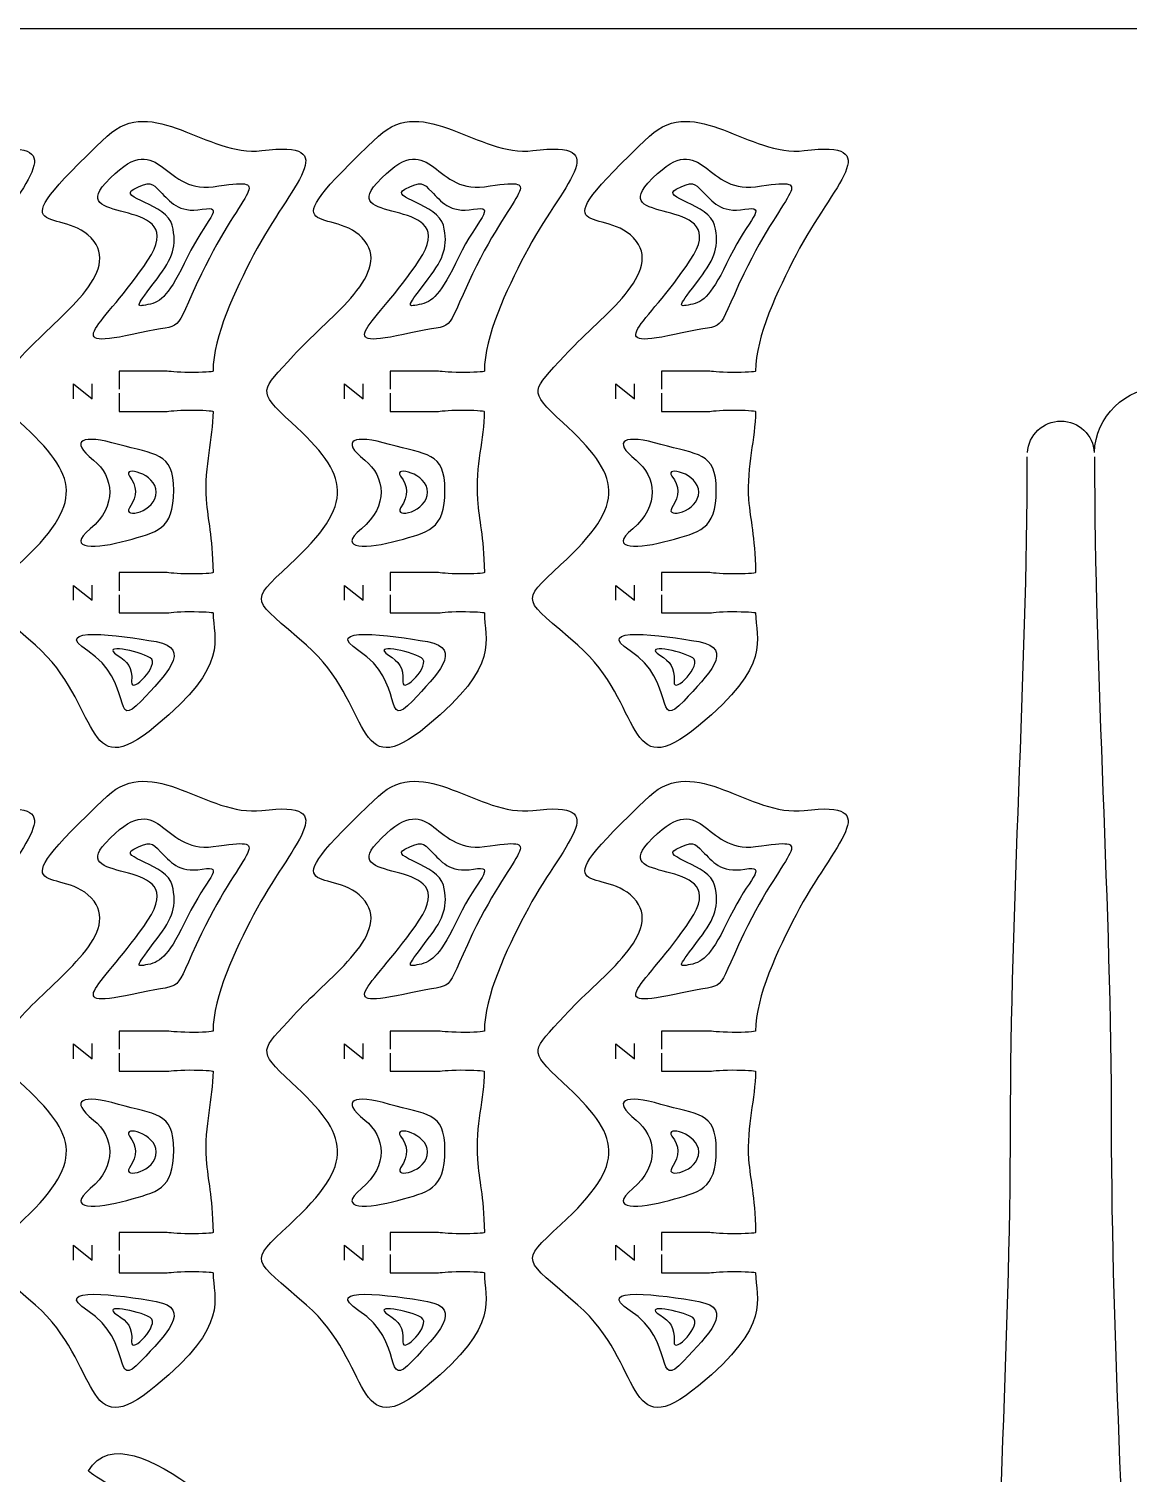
# Model space of a CAD drawing. Extents: x 0 to 300, y 0 to 300.
# Drawn here: x 69.5 to 151.4, y 192.6 to 300.1 of the extents above; entities that cross this region are included whole.
import ezdxf

# ---------------------------------------------------------------- set-up
doc = ezdxf.new("R2010")
doc.units = 0
doc.header["$MEASUREMENT"] = 0
doc.layers.add('DEFAULT', color=7, linetype='CONTINUOUS')

msp = doc.modelspace()

# ---------------------------------------------------------------- linework, layer by layer
at = {"layer": 'DEFAULT', "color": 1}
msp.add_lwpolyline([(294.85, 300.1), (5.15, 300.1)], dxfattribs=at)
at = {"layer": 'DEFAULT', "color": 250}
for points in [[(72.85, 272.56), (72.85, 273.67), (74.24, 272.56), (74.24, 273.68)], [(93.03, 272.56), (93.03, 273.67), (94.43, 272.56), (94.43, 273.68)], [(113.22, 272.56), (113.22, 273.67), (114.61, 272.56), (114.61, 273.68)], [(72.85, 257.56), (72.85, 258.67), (74.24, 257.56), (74.24, 258.68)], [(93.04, 257.56), (93.04, 258.67), (94.43, 257.56), (94.43, 258.68)], [(113.22, 257.56), (113.22, 258.67), (114.61, 257.56), (114.61, 258.68)], [(72.85, 223.43), (72.85, 224.54), (74.24, 223.43), (74.24, 224.55)], [(93.03, 223.43), (93.03, 224.54), (94.43, 223.43), (94.43, 224.55)], [(113.22, 223.43), (113.22, 224.54), (114.61, 223.43), (114.61, 224.55)], [(72.85, 208.44), (72.85, 209.54), (74.24, 208.44), (74.24, 209.55)], [(93.04, 208.44), (93.04, 209.54), (94.43, 208.44), (94.43, 209.55)], [(113.22, 208.44), (113.22, 209.54), (114.61, 208.44), (114.61, 209.55)]]:
    msp.add_lwpolyline(points, dxfattribs=at)
at = {"layer": 'DEFAULT', "color": 1}
for points, knots in [([(56.06, 257.97), (56.06, 257.52), (56.06, 257.07), (56.06, 256.62), (56.06, 256.62), (58.69, 256.62), (59.56, 256.62), (59.74, 256.62), (60.35, 256.72), (61.31, 256.72), (62.28, 256.72), (63.06, 256.67), (63.06, 256.62), (63.06, 254.62), (64.38, 252.79), (58.81, 248.2), (53.25, 243.61), (54.81, 249.86), (49.84, 254.22), (45.79, 257.77), (45.42, 257.28), (48.56, 260.19), (53.58, 264.86), (53.04, 266.8), (48.72, 270.79), (46.04, 273.26), (46.47, 273.12), (48.85, 275.78), (51.21, 278.41), (56.12, 281.73), (54.2, 284.28), (52, 287.2), (46.28, 283.75), (55.18, 292.11), (58.57, 295.29), (62.62, 290.54), (66.68, 291.04), (72.89, 291.8), (68.86, 288.61), (66.08, 283.28), (64.71, 280.65), (63.06, 277.2), (63.06, 274.62), (63.05, 274.56), (62.27, 274.51), (61.31, 274.52), (60.35, 274.52), (59.74, 274.62), (59.56, 274.62), (58.69, 274.62), (56.06, 274.62), (56.06, 274.62), (56.06, 274.17), (56.06, 273.72), (56.06, 273.27)], [0, 0, 0, 0, 3.83, 3.83, 3.83, 4.83, 4.83, 4.83, 5.83, 5.83, 5.83, 6.83, 6.83, 6.83, 7.83, 7.83, 7.83, 8.83, 8.83, 8.83, 9.83, 9.83, 9.83, 10.83, 10.83, 10.83, 11.83, 11.83, 11.83, 12.83, 12.83, 12.83, 13.83, 13.83, 13.83, 14.83, 14.83, 14.83, 15.83, 15.83, 15.83, 16.83, 16.83, 16.83, 17.83, 17.83, 17.83, 18.83, 18.83, 18.83, 19.83, 19.83, 19.83, 23.66, 23.66, 23.66, 23.66]), ([(76.25, 257.97), (76.25, 257.52), (76.25, 257.07), (76.25, 256.62), (76.25, 256.62), (78.87, 256.62), (79.75, 256.62), (79.92, 256.62), (80.53, 256.72), (81.5, 256.72), (82.47, 256.72), (83.25, 256.67), (83.25, 256.62), (83.25, 254.62), (84.57, 252.79), (79, 248.2), (73.44, 243.61), (74.99, 249.86), (70.03, 254.22), (65.98, 257.77), (65.61, 257.28), (68.74, 260.19), (73.77, 264.86), (73.23, 266.8), (68.9, 270.79), (66.22, 273.26), (66.66, 273.12), (69.04, 275.78), (71.4, 278.41), (76.3, 281.73), (74.39, 284.28), (72.19, 287.2), (66.47, 283.75), (75.37, 292.11), (78.76, 295.29), (82.81, 290.54), (86.87, 291.04), (93.08, 291.8), (89.05, 288.61), (86.27, 283.28), (84.9, 280.65), (83.25, 277.2), (83.25, 274.62), (83.24, 274.56), (82.46, 274.51), (81.5, 274.52), (80.53, 274.52), (79.92, 274.62), (79.75, 274.62), (78.88, 274.62), (76.25, 274.62), (76.25, 274.62), (76.25, 274.17), (76.25, 273.72), (76.25, 273.27)], [0, 0, 0, 0, 3.83, 3.83, 3.83, 4.83, 4.83, 4.83, 5.83, 5.83, 5.83, 6.83, 6.83, 6.83, 7.83, 7.83, 7.83, 8.83, 8.83, 8.83, 9.83, 9.83, 9.83, 10.83, 10.83, 10.83, 11.83, 11.83, 11.83, 12.83, 12.83, 12.83, 13.83, 13.83, 13.83, 14.83, 14.83, 14.83, 15.83, 15.83, 15.83, 16.83, 16.83, 16.83, 17.83, 17.83, 17.83, 18.83, 18.83, 18.83, 19.83, 19.83, 19.83, 23.66, 23.66, 23.66, 23.66]), ([(96.44, 257.97), (96.44, 257.52), (96.44, 257.07), (96.44, 256.62), (96.44, 256.62), (99.06, 256.62), (99.94, 256.62), (100.11, 256.62), (100.72, 256.72), (101.69, 256.72), (102.66, 256.72), (103.43, 256.67), (103.44, 256.62), (103.43, 254.62), (104.76, 252.79), (99.19, 248.2), (93.62, 243.61), (95.18, 249.86), (90.21, 254.22), (86.16, 257.77), (85.8, 257.28), (88.93, 260.19), (93.96, 264.86), (93.42, 266.8), (89.09, 270.79), (86.41, 273.26), (86.85, 273.12), (89.23, 275.78), (91.59, 278.41), (96.49, 281.73), (94.57, 284.28), (92.38, 287.2), (86.66, 283.75), (95.56, 292.11), (98.95, 295.29), (102.99, 290.54), (107.05, 291.04), (113.27, 291.8), (109.23, 288.61), (106.45, 283.28), (105.09, 280.65), (103.44, 277.2), (103.44, 274.62), (103.42, 274.56), (102.65, 274.51), (101.69, 274.52), (100.72, 274.52), (100.11, 274.62), (99.94, 274.62), (99.06, 274.62), (96.44, 274.62), (96.44, 274.62), (96.44, 274.17), (96.44, 273.72), (96.44, 273.27)], [0, 0, 0, 0, 3.83, 3.83, 3.83, 4.83, 4.83, 4.83, 5.83, 5.83, 5.83, 6.83, 6.83, 6.83, 7.83, 7.83, 7.83, 8.83, 8.83, 8.83, 9.83, 9.83, 9.83, 10.83, 10.83, 10.83, 11.83, 11.83, 11.83, 12.83, 12.83, 12.83, 13.83, 13.83, 13.83, 14.83, 14.83, 14.83, 15.83, 15.83, 15.83, 16.83, 16.83, 16.83, 17.83, 17.83, 17.83, 18.83, 18.83, 18.83, 19.83, 19.83, 19.83, 23.66, 23.66, 23.66, 23.66]), ([(116.63, 257.97), (116.63, 257.52), (116.63, 257.07), (116.63, 256.62), (116.63, 256.62), (119.25, 256.62), (120.12, 256.62), (120.3, 256.62), (120.91, 256.72), (121.87, 256.72), (122.84, 256.72), (123.62, 256.67), (123.63, 256.62), (123.62, 254.62), (124.95, 252.79), (119.37, 248.2), (113.81, 243.61), (115.37, 249.86), (110.4, 254.22), (106.35, 257.77), (105.98, 257.28), (109.12, 260.19), (114.15, 264.86), (113.6, 266.8), (109.28, 270.79), (106.6, 273.26), (107.03, 273.12), (109.42, 275.78), (111.78, 278.41), (116.68, 281.73), (114.76, 284.28), (112.56, 287.2), (106.84, 283.75), (115.74, 292.11), (119.13, 295.29), (123.18, 290.54), (127.24, 291.04), (133.45, 291.8), (129.42, 288.61), (126.64, 283.28), (125.28, 280.65), (123.63, 277.2), (123.63, 274.62), (123.61, 274.56), (122.84, 274.51), (121.88, 274.52), (120.91, 274.52), (120.3, 274.62), (120.13, 274.62), (119.25, 274.62), (116.63, 274.62), (116.63, 274.62), (116.63, 274.17), (116.63, 273.72), (116.63, 273.27)], [0, 0, 0, 0, 3.83, 3.83, 3.83, 4.83, 4.83, 4.83, 5.83, 5.83, 5.83, 6.83, 6.83, 6.83, 7.83, 7.83, 7.83, 8.83, 8.83, 8.83, 9.83, 9.83, 9.83, 10.83, 10.83, 10.83, 11.83, 11.83, 11.83, 12.83, 12.83, 12.83, 13.83, 13.83, 13.83, 14.83, 14.83, 14.83, 15.83, 15.83, 15.83, 16.83, 16.83, 16.83, 17.83, 17.83, 17.83, 18.83, 18.83, 18.83, 19.83, 19.83, 19.83, 23.66, 23.66, 23.66, 23.66]), ([(148.85, 268.55), (148.93, 271.25), (151.14, 273.4), (153.85, 273.4), (156.56, 273.4), (158.77, 271.25), (158.85, 268.55)], [0, 0, 0, 0, 1, 1, 1, 2, 2, 2, 2]), ([(76.25, 272.97), (76.25, 272.52), (76.25, 272.07), (76.25, 271.62), (76.25, 271.62), (78.87, 271.62), (79.75, 271.62), (79.92, 271.62), (80.53, 271.72), (81.5, 271.72), (82.46, 271.72), (83.25, 271.67), (83.25, 271.62), (83.24, 269.56), (82.57, 267.63), (82.74, 265.07), (82.85, 263.4), (83.19, 262.5), (83.25, 259.62), (83.24, 259.56), (82.46, 259.52), (81.5, 259.52), (80.53, 259.52), (79.93, 259.62), (79.76, 259.62), (78.88, 259.62), (76.25, 259.62), (76.25, 259.62), (76.25, 259.17), (76.25, 258.72), (76.25, 258.27)], [0, 0, 0, 0, 3.82, 3.82, 3.82, 4.82, 4.82, 4.82, 5.82, 5.82, 5.82, 6.82, 6.82, 6.82, 7.82, 7.82, 7.82, 8.82, 8.82, 8.82, 9.82, 9.82, 9.82, 10.82, 10.82, 10.82, 11.82, 11.82, 11.82, 15.64, 15.64, 15.64, 15.64]), ([(96.44, 272.97), (96.44, 272.52), (96.44, 272.07), (96.44, 271.62), (96.44, 271.62), (99.06, 271.62), (99.94, 271.62), (100.11, 271.62), (100.72, 271.72), (101.69, 271.72), (102.65, 271.72), (103.43, 271.67), (103.43, 271.62), (103.43, 269.56), (102.75, 267.63), (102.93, 265.07), (103.04, 263.4), (103.38, 262.5), (103.44, 259.62), (103.43, 259.56), (102.65, 259.52), (101.69, 259.52), (100.72, 259.52), (100.12, 259.62), (99.94, 259.62), (99.07, 259.62), (96.44, 259.62), (96.44, 259.62), (96.44, 259.17), (96.44, 258.72), (96.44, 258.27)], [0, 0, 0, 0, 3.82, 3.82, 3.82, 4.82, 4.82, 4.82, 5.82, 5.82, 5.82, 6.82, 6.82, 6.82, 7.82, 7.82, 7.82, 8.82, 8.82, 8.82, 9.82, 9.82, 9.82, 10.82, 10.82, 10.82, 11.82, 11.82, 11.82, 15.64, 15.64, 15.64, 15.64]), ([(116.62, 272.97), (116.62, 272.52), (116.62, 272.07), (116.62, 271.62), (116.62, 271.62), (119.25, 271.62), (120.13, 271.62), (120.3, 271.62), (120.91, 271.72), (121.88, 271.72), (122.84, 271.72), (123.62, 271.67), (123.62, 271.62), (123.62, 269.56), (122.94, 267.63), (123.11, 265.07), (123.23, 263.4), (123.57, 262.5), (123.63, 259.62), (123.62, 259.56), (122.84, 259.52), (121.88, 259.52), (120.91, 259.52), (120.3, 259.62), (120.13, 259.62), (119.25, 259.62), (116.63, 259.62), (116.63, 259.62), (116.63, 259.17), (116.63, 258.72), (116.63, 258.27)], [0, 0, 0, 0, 3.82, 3.82, 3.82, 4.82, 4.82, 4.82, 5.82, 5.82, 5.82, 6.82, 6.82, 6.82, 7.82, 7.82, 7.82, 8.82, 8.82, 8.82, 9.82, 9.82, 9.82, 10.82, 10.82, 10.82, 11.82, 11.82, 11.82, 15.64, 15.64, 15.64, 15.64]), ([(143.86, 268.55), (143.94, 269.86), (145.02, 270.9), (146.35, 270.9), (147.68, 270.9), (148.76, 269.86), (148.84, 268.55)], [0, 0, 0, 0, 1, 1, 1, 2, 2, 2, 2]), ([(141.35, 168.55), (141.36, 185.17), (142.6, 201.78), (142.6, 218.4), (142.6, 235.02), (143.84, 251.64), (143.85, 268.25)], [0, 0, 0, 0, 1, 1, 1, 2, 2, 2, 2]), ([(148.85, 268.25), (148.86, 251.64), (150.1, 235.02), (150.1, 218.4), (150.1, 201.78), (151.34, 185.17), (151.35, 168.55)], [0, 0, 0, 0, 1, 1, 1, 2, 2, 2, 2]), ([(56.06, 208.85), (56.06, 208.4), (56.06, 207.95), (56.06, 207.49), (56.06, 207.49), (58.69, 207.49), (59.56, 207.49), (59.74, 207.49), (60.35, 207.59), (61.31, 207.59), (62.28, 207.59), (63.06, 207.54), (63.06, 207.49), (63.06, 205.49), (64.38, 203.66), (58.81, 199.07), (53.25, 194.48), (54.81, 200.73), (49.84, 205.09), (45.79, 208.65), (45.42, 208.15), (48.56, 211.07), (53.58, 215.73), (53.04, 217.67), (48.72, 221.66), (46.04, 224.14), (46.47, 223.99), (48.85, 226.65), (51.21, 229.29), (56.12, 232.6), (54.2, 235.15), (52, 238.07), (46.28, 234.62), (55.18, 242.98), (58.57, 246.17), (62.62, 241.41), (66.68, 241.91), (72.89, 242.67), (68.86, 239.48), (66.08, 234.15), (64.71, 231.53), (63.06, 228.07), (63.06, 225.49), (63.05, 225.43), (62.27, 225.38), (61.31, 225.39), (60.35, 225.39), (59.74, 225.49), (59.56, 225.49), (58.69, 225.49), (56.06, 225.49), (56.06, 225.49), (56.06, 225.04), (56.06, 224.59), (56.06, 224.14)], [0, 0, 0, 0, 3.83, 3.83, 3.83, 4.83, 4.83, 4.83, 5.83, 5.83, 5.83, 6.83, 6.83, 6.83, 7.83, 7.83, 7.83, 8.83, 8.83, 8.83, 9.83, 9.83, 9.83, 10.83, 10.83, 10.83, 11.83, 11.83, 11.83, 12.83, 12.83, 12.83, 13.83, 13.83, 13.83, 14.83, 14.83, 14.83, 15.83, 15.83, 15.83, 16.83, 16.83, 16.83, 17.83, 17.83, 17.83, 18.83, 18.83, 18.83, 19.83, 19.83, 19.83, 23.66, 23.66, 23.66, 23.66]), ([(76.25, 208.85), (76.25, 208.4), (76.25, 207.95), (76.25, 207.49), (76.25, 207.49), (78.87, 207.49), (79.75, 207.49), (79.92, 207.49), (80.53, 207.59), (81.5, 207.59), (82.47, 207.59), (83.25, 207.54), (83.25, 207.49), (83.25, 205.49), (84.57, 203.66), (79, 199.07), (73.44, 194.48), (74.99, 200.73), (70.03, 205.09), (65.98, 208.65), (65.61, 208.15), (68.74, 211.07), (73.77, 215.73), (73.23, 217.67), (68.9, 221.66), (66.22, 224.14), (66.66, 223.99), (69.04, 226.65), (71.4, 229.29), (76.3, 232.6), (74.39, 235.15), (72.19, 238.07), (66.47, 234.62), (75.37, 242.98), (78.76, 246.17), (82.81, 241.41), (86.87, 241.91), (93.08, 242.67), (89.05, 239.48), (86.27, 234.15), (84.9, 231.53), (83.25, 228.07), (83.25, 225.49), (83.24, 225.43), (82.46, 225.38), (81.5, 225.39), (80.53, 225.39), (79.92, 225.49), (79.75, 225.49), (78.88, 225.49), (76.25, 225.49), (76.25, 225.49), (76.25, 225.04), (76.25, 224.59), (76.25, 224.14)], [0, 0, 0, 0, 3.83, 3.83, 3.83, 4.83, 4.83, 4.83, 5.83, 5.83, 5.83, 6.83, 6.83, 6.83, 7.83, 7.83, 7.83, 8.83, 8.83, 8.83, 9.83, 9.83, 9.83, 10.83, 10.83, 10.83, 11.83, 11.83, 11.83, 12.83, 12.83, 12.83, 13.83, 13.83, 13.83, 14.83, 14.83, 14.83, 15.83, 15.83, 15.83, 16.83, 16.83, 16.83, 17.83, 17.83, 17.83, 18.83, 18.83, 18.83, 19.83, 19.83, 19.83, 23.66, 23.66, 23.66, 23.66]), ([(96.44, 208.85), (96.44, 208.4), (96.44, 207.95), (96.44, 207.49), (96.44, 207.49), (99.06, 207.49), (99.94, 207.49), (100.11, 207.49), (100.72, 207.59), (101.69, 207.59), (102.66, 207.59), (103.43, 207.54), (103.44, 207.49), (103.43, 205.49), (104.76, 203.66), (99.19, 199.07), (93.62, 194.48), (95.18, 200.73), (90.21, 205.09), (86.16, 208.65), (85.8, 208.15), (88.93, 211.07), (93.96, 215.73), (93.42, 217.67), (89.09, 221.66), (86.41, 224.14), (86.85, 223.99), (89.23, 226.65), (91.59, 229.29), (96.49, 232.6), (94.57, 235.15), (92.38, 238.07), (86.66, 234.62), (95.56, 242.98), (98.95, 246.17), (102.99, 241.41), (107.05, 241.91), (113.27, 242.67), (109.23, 239.48), (106.45, 234.15), (105.09, 231.53), (103.44, 228.07), (103.44, 225.49), (103.42, 225.43), (102.65, 225.38), (101.69, 225.39), (100.72, 225.39), (100.11, 225.49), (99.94, 225.49), (99.06, 225.49), (96.44, 225.49), (96.44, 225.49), (96.44, 225.04), (96.44, 224.59), (96.44, 224.14)], [0, 0, 0, 0, 3.83, 3.83, 3.83, 4.83, 4.83, 4.83, 5.83, 5.83, 5.83, 6.83, 6.83, 6.83, 7.83, 7.83, 7.83, 8.83, 8.83, 8.83, 9.83, 9.83, 9.83, 10.83, 10.83, 10.83, 11.83, 11.83, 11.83, 12.83, 12.83, 12.83, 13.83, 13.83, 13.83, 14.83, 14.83, 14.83, 15.83, 15.83, 15.83, 16.83, 16.83, 16.83, 17.83, 17.83, 17.83, 18.83, 18.83, 18.83, 19.83, 19.83, 19.83, 23.66, 23.66, 23.66, 23.66]), ([(116.63, 208.85), (116.63, 208.4), (116.63, 207.95), (116.63, 207.49), (116.63, 207.49), (119.25, 207.49), (120.12, 207.49), (120.3, 207.49), (120.91, 207.59), (121.87, 207.59), (122.84, 207.59), (123.62, 207.54), (123.63, 207.49), (123.62, 205.49), (124.95, 203.66), (119.37, 199.07), (113.81, 194.48), (115.37, 200.73), (110.4, 205.09), (106.35, 208.65), (105.98, 208.15), (109.12, 211.07), (114.15, 215.73), (113.6, 217.67), (109.28, 221.66), (106.6, 224.14), (107.03, 223.99), (109.42, 226.65), (111.78, 229.29), (116.68, 232.6), (114.76, 235.15), (112.56, 238.07), (106.84, 234.62), (115.74, 242.98), (119.13, 246.17), (123.18, 241.41), (127.24, 241.91), (133.45, 242.67), (129.42, 239.48), (126.64, 234.15), (125.28, 231.53), (123.63, 228.07), (123.63, 225.49), (123.61, 225.43), (122.84, 225.38), (121.88, 225.39), (120.91, 225.39), (120.3, 225.49), (120.13, 225.49), (119.25, 225.49), (116.63, 225.49), (116.63, 225.49), (116.63, 225.04), (116.63, 224.59), (116.63, 224.14)], [0, 0, 0, 0, 3.83, 3.83, 3.83, 4.83, 4.83, 4.83, 5.83, 5.83, 5.83, 6.83, 6.83, 6.83, 7.83, 7.83, 7.83, 8.83, 8.83, 8.83, 9.83, 9.83, 9.83, 10.83, 10.83, 10.83, 11.83, 11.83, 11.83, 12.83, 12.83, 12.83, 13.83, 13.83, 13.83, 14.83, 14.83, 14.83, 15.83, 15.83, 15.83, 16.83, 16.83, 16.83, 17.83, 17.83, 17.83, 18.83, 18.83, 18.83, 19.83, 19.83, 19.83, 23.66, 23.66, 23.66, 23.66]), ([(76.25, 223.84), (76.25, 223.39), (76.25, 222.94), (76.25, 222.5), (76.25, 222.5), (78.87, 222.49), (79.75, 222.49), (79.92, 222.49), (80.53, 222.59), (81.5, 222.59), (82.46, 222.59), (83.25, 222.54), (83.25, 222.49), (83.24, 220.43), (82.57, 218.5), (82.74, 215.94), (82.85, 214.27), (83.19, 213.37), (83.25, 210.49), (83.24, 210.43), (82.46, 210.39), (81.5, 210.39), (80.53, 210.39), (79.93, 210.49), (79.76, 210.49), (78.88, 210.49), (76.25, 210.49), (76.25, 210.49), (76.25, 210.04), (76.25, 209.6), (76.25, 209.15)], [0, 0, 0, 0, 3.82, 3.82, 3.82, 4.82, 4.82, 4.82, 5.82, 5.82, 5.82, 6.82, 6.82, 6.82, 7.82, 7.82, 7.82, 8.82, 8.82, 8.82, 9.82, 9.82, 9.82, 10.82, 10.82, 10.82, 11.82, 11.82, 11.82, 15.64, 15.64, 15.64, 15.64]), ([(96.44, 223.84), (96.44, 223.39), (96.44, 222.94), (96.44, 222.5), (96.44, 222.5), (99.06, 222.49), (99.94, 222.49), (100.11, 222.49), (100.72, 222.59), (101.69, 222.59), (102.65, 222.59), (103.43, 222.54), (103.43, 222.49), (103.43, 220.43), (102.75, 218.5), (102.93, 215.94), (103.04, 214.27), (103.38, 213.37), (103.44, 210.49), (103.43, 210.43), (102.65, 210.39), (101.69, 210.39), (100.72, 210.39), (100.12, 210.49), (99.94, 210.49), (99.07, 210.49), (96.44, 210.49), (96.44, 210.49), (96.44, 210.04), (96.44, 209.6), (96.44, 209.15)], [0, 0, 0, 0, 3.82, 3.82, 3.82, 4.82, 4.82, 4.82, 5.82, 5.82, 5.82, 6.82, 6.82, 6.82, 7.82, 7.82, 7.82, 8.82, 8.82, 8.82, 9.82, 9.82, 9.82, 10.82, 10.82, 10.82, 11.82, 11.82, 11.82, 15.64, 15.64, 15.64, 15.64]), ([(116.62, 223.84), (116.62, 223.39), (116.62, 222.94), (116.62, 222.5), (116.62, 222.5), (119.25, 222.49), (120.13, 222.49), (120.3, 222.49), (120.91, 222.59), (121.88, 222.59), (122.84, 222.59), (123.62, 222.54), (123.62, 222.49), (123.62, 220.43), (122.94, 218.5), (123.11, 215.94), (123.23, 214.27), (123.57, 213.37), (123.63, 210.49), (123.62, 210.43), (122.84, 210.39), (121.88, 210.39), (120.91, 210.39), (120.3, 210.49), (120.13, 210.49), (119.25, 210.49), (116.63, 210.49), (116.63, 210.49), (116.63, 210.04), (116.63, 209.6), (116.63, 209.15)], [0, 0, 0, 0, 3.82, 3.82, 3.82, 4.82, 4.82, 4.82, 5.82, 5.82, 5.82, 6.82, 6.82, 6.82, 7.82, 7.82, 7.82, 8.82, 8.82, 8.82, 9.82, 9.82, 9.82, 10.82, 10.82, 10.82, 11.82, 11.82, 11.82, 15.64, 15.64, 15.64, 15.64]), ([(49.45, 131.38), (47.79, 130.41), (48.44, 130.79), (46.98, 129.95), (45.7, 129.2), (48.25, 126.7), (44.83, 124.64), (41.41, 122.59), (35.34, 122.9), (33.91, 125.36), (33.89, 125.41), (34.54, 125.84), (35.38, 126.32), (36.21, 126.81), (36.79, 127.02), (36.94, 127.11), (37.7, 127.55), (39.97, 128.86), (39.97, 128.86), (39.47, 129.73), (38.97, 130.6), (38.47, 131.46), (38.47, 131.46), (36.2, 130.15), (35.44, 129.71), (35.29, 129.62), (34.81, 129.23), (33.98, 128.75), (33.14, 128.26), (32.44, 127.91), (32.41, 127.96), (31.6, 129.4), (25.56, 128.44), (24.06, 131.04), (24.03, 131.09), (24.69, 131.52), (25.53, 132), (26.36, 132.48), (26.94, 132.7), (27.09, 132.79), (27.85, 133.23), (30.12, 134.54), (30.12, 134.54), (29.62, 135.41), (29.12, 136.27), (28.62, 137.14), (28.62, 137.14), (26.35, 135.83), (25.59, 135.39), (25.44, 135.3), (24.96, 134.91), (24.12, 134.42), (23.29, 133.94), (22.59, 133.59), (22.56, 133.64), (21.74, 135.08), (15.72, 134.13), (14.22, 136.72), (14.19, 136.77), (14.85, 137.2), (15.68, 137.69), (16.52, 138.17), (17.1, 138.39), (17.25, 138.47), (18, 138.92), (20.28, 140.23), (20.28, 140.23), (19.78, 141.09), (19.28, 141.96), (18.78, 142.82), (18.78, 142.82), (16.5, 141.51), (15.75, 141.07), (15.59, 140.99), (15.12, 140.59), (14.28, 140.11), (13.44, 139.63), (12.74, 139.28), (12.72, 139.32), (11.9, 140.77), (10.89, 143.6), (9.42, 146.21), (9.39, 146.26), (10.05, 146.68), (10.9, 147.16), (11.74, 147.63), (12.32, 147.84), (12.47, 147.93), (13.23, 148.36), (15.52, 149.65), (15.52, 149.65), (15.03, 150.52), (14.54, 151.39), (14.05, 152.26), (14.05, 152.26), (11.76, 150.97), (11, 150.55), (10.85, 150.46), (10.37, 150.07), (9.52, 149.6), (8.68, 149.13), (7.98, 148.78), (7.95, 148.83), (6.48, 151.44), (11.12, 155.61), (10.13, 158.45), (10.11, 158.5), (10.84, 158.8), (11.75, 159.12), (12.66, 159.44), (13.27, 159.55), (13.43, 159.61), (14.26, 159.9), (16.74, 160.76), (16.74, 160.76), (16.41, 161.71), (16.07, 162.65), (15.74, 163.6), (15.74, 163.6), (13.27, 162.72), (12.44, 162.44), (12.27, 162.38), (11.74, 162.08), (10.82, 161.76), (9.91, 161.44), (9.16, 161.22), (9.14, 161.27), (7.15, 166.94), (17.21, 167.49), (16.73, 170.45), (16.73, 170.51), (17.49, 170.68), (18.44, 170.83), (19.39, 170.99), (20.01, 170.99), (20.18, 171.02), (21.04, 171.16), (23.63, 171.59), (23.63, 171.59), (23.47, 172.58), (23.31, 173.56), (23.14, 174.55), (23.14, 174.55), (20.55, 174.12), (19.69, 173.98), (19.52, 173.95), (18.94, 173.76), (17.98, 173.6), (17.03, 173.44), (16.25, 173.36), (16.24, 173.41), (15.26, 179.33), (26.65, 176.91), (26.68, 179.92), (26.68, 179.97), (27.47, 180.01), (28.43, 179.99), (29.4, 179.98), (30.01, 179.88), (30.18, 179.88), (31.06, 179.87), (33.68, 179.83), (33.68, 179.83), (33.69, 180.84), (33.7, 181.84), (33.72, 182.84), (33.72, 182.84), (31.09, 182.86), (30.22, 182.88), (30.04, 182.88), (29.43, 182.78), (28.46, 182.79), (27.5, 182.8), (26.72, 182.86), (26.72, 182.91), (26.78, 188.72), (40.57, 184.24), (41.09, 186.99), (41.1, 187.04), (41.87, 186.94), (42.82, 186.76), (43.77, 186.58), (44.35, 186.37), (44.53, 186.34), (45.38, 186.18), (47.97, 185.69), (47.97, 185.69), (48.15, 186.67), (48.33, 187.66), (48.52, 188.64), (48.52, 188.64), (45.94, 189.12), (45.08, 189.29), (44.91, 189.32), (44.29, 189.33), (43.34, 189.51), (42.4, 189.69), (41.64, 189.87), (41.64, 189.93), (42.75, 195.83), (55.47, 188.87), (55.99, 190.45), (56.02, 190.5), (56.76, 190.26), (57.67, 189.92), (58.57, 189.58), (59.11, 189.27), (59.27, 189.21), (60.09, 188.9), (62.55, 187.98), (62.55, 187.98), (62.9, 188.91), (63.25, 189.85), (63.6, 190.78), (63.6, 190.78), (61.15, 191.71), (60.33, 192.02), (60.16, 192.08), (59.56, 192.2), (58.65, 192.54), (57.75, 192.88), (57.04, 193.2), (57.05, 193.25), (59.17, 198.87), (71.41, 188.41), (72.45, 190.16), (72.48, 190.21), (73.17, 189.85), (74, 189.36), (74.84, 188.87), (75.31, 188.47), (75.46, 188.38), (76.21, 187.93), (78.47, 186.59), (78.47, 186.59), (78.98, 187.45), (79.49, 188.32), (80, 189.18), (80, 189.18), (77.74, 190.51), (76.99, 190.96), (76.84, 191.05), (76.27, 191.27), (75.43, 191.77), (74.6, 192.26), (73.95, 192.7), (73.98, 192.74), (77.03, 197.91), (87.36, 185.8), (88.46, 187.08), (88.49, 187.13), (89.11, 186.65), (89.85, 186.02), (90.58, 185.39), (90.98, 184.92), (91.11, 184.8), (91.78, 184.23), (93.77, 182.53), (93.77, 182.53), (94.42, 183.28), (95.07, 184.04), (95.72, 184.8), (95.72, 184.8), (93.73, 186.51), (93.06, 187.08), (92.93, 187.19), (92.4, 187.51), (91.67, 188.15), (90.94, 188.77), (90.37, 189.32), (90.41, 189.36), (94.32, 193.91), (102.45, 181.94), (104.03, 183.24), (104.07, 183.28), (104.61, 182.7), (105.22, 181.95), (105.84, 181.2), (106.14, 180.67), (106.25, 180.54), (106.81, 179.86), (108.47, 177.83), (108.47, 177.83), (109.25, 178.46), (110.02, 179.1), (110.79, 179.73), (110.79, 179.73), (109.13, 181.76), (108.57, 182.44), (108.46, 182.57), (108, 182.98), (107.38, 183.73), (106.77, 184.48), (106.31, 185.11), (106.35, 185.14), (107.64, 186.18), (109.53, 185.97), (110.57, 184.68), (115.01, 179.27), (120.59, 183.91), (126.07, 175.36), (127.89, 172.53), (129.93, 169.81), (126.05, 167.56), (126, 167.54), (125.57, 168.19), (125.09, 169.03), (124.6, 169.87), (124.38, 170.45), (124.3, 170.6), (123.86, 171.35), (122.55, 173.63), (122.55, 173.63), (122.16, 173.4), (121.77, 173.18), (121.38, 172.95)], [0, 0, 0, 0, 1, 1, 1, 2, 2, 2, 3, 3, 3, 4, 4, 4, 5, 5, 5, 6, 6, 6, 14.498947, 14.498947, 14.498947, 15.498947, 15.498947, 15.498947, 16.498947, 16.498947, 16.498947, 17.498947, 17.498947, 17.498947, 18.498947, 18.498947, 18.498947, 19.498947, 19.498947, 19.498947, 20.498947, 20.498947, 20.498947, 21.498947, 21.498947, 21.498947, 30.006555, 30.006555, 30.006555, 31.006555, 31.006555, 31.006555, 32.006555, 32.006555, 32.006555, 33.006555, 33.006555, 33.006555, 34.006555, 34.006555, 34.006555, 35.006555, 35.006555, 35.006555, 36.006555, 36.006555, 36.006555, 37.006555, 37.006555, 37.006555, 45.510507, 45.510507, 45.510507, 46.510507, 46.510507, 46.510507, 47.510507, 47.510507, 47.510507, 48.510507, 48.510507, 48.510507, 49.510507, 49.510507, 49.510507, 50.510507, 50.510507, 50.510507, 51.510507, 51.510507, 51.510507, 52.510507, 52.510507, 52.510507, 61.013272, 61.013272, 61.013272, 62.013272, 62.013272, 62.013272, 63.013272, 63.013272, 63.013272, 64.013272, 64.013272, 64.013272, 65.013272, 65.013272, 65.013272, 66.013272, 66.013272, 66.013272, 67.013272, 67.013272, 67.013272, 68.013272, 68.013272, 68.013272, 76.524047, 76.524047, 76.524047, 77.524047, 77.524047, 77.524047, 78.524047, 78.524047, 78.524047, 79.524047, 79.524047, 79.524047, 80.524047, 80.524047, 80.524047, 81.524047, 81.524047, 81.524047, 82.524047, 82.524047, 82.524047, 83.524047, 83.524047, 83.524047, 92.028411, 92.028411, 92.028411, 93.028411, 93.028411, 93.028411, 94.028411, 94.028411, 94.028411, 95.028411, 95.028411, 95.028411, 96.028411, 96.028411, 96.028411, 97.028411, 97.028411, 97.028411, 98.028411, 98.028411, 98.028411, 99.028411, 99.028411, 99.028411, 107.538998, 107.538998, 107.538998, 108.538998, 108.538998, 108.538998, 109.538998, 109.538998, 109.538998, 110.538998, 110.538998, 110.538998, 111.538998, 111.538998, 111.538998, 112.538998, 112.538998, 112.538998, 113.538998, 113.538998, 113.538998, 114.538998, 114.538998, 114.538998, 123.045143, 123.045143, 123.045143, 124.045143, 124.045143, 124.045143, 125.045143, 125.045143, 125.045143, 126.045143, 126.045143, 126.045143, 127.045143, 127.045143, 127.045143, 128.045143, 128.045143, 128.045143, 129.045143, 129.045143, 129.045143, 130.045143, 130.045143, 130.045143, 138.551705, 138.551705, 138.551705, 139.551705, 139.551705, 139.551705, 140.551705, 140.551705, 140.551705, 141.551705, 141.551705, 141.551705, 142.551705, 142.551705, 142.551705, 143.551705, 143.551705, 143.551705, 144.551705, 144.551705, 144.551705, 145.551705, 145.551705, 145.551705, 154.061582, 154.061582, 154.061582, 155.061582, 155.061582, 155.061582, 156.061582, 156.061582, 156.061582, 157.061582, 157.061582, 157.061582, 158.061582, 158.061582, 158.061582, 159.061582, 159.061582, 159.061582, 160.061582, 160.061582, 160.061582, 161.061582, 161.061582, 161.061582, 169.564176, 169.564176, 169.564176, 170.564176, 170.564176, 170.564176, 171.564176, 171.564176, 171.564176, 172.564176, 172.564176, 172.564176, 173.564176, 173.564176, 173.564176, 174.564176, 174.564176, 174.564176, 175.564176, 175.564176, 175.564176, 176.564176, 176.564176, 176.564176, 185.062234, 185.062234, 185.062234, 186.062234, 186.062234, 186.062234, 187.062234, 187.062234, 187.062234, 188.062234, 188.062234, 188.062234, 189.062234, 189.062234, 189.062234, 190.062234, 190.062234, 190.062234, 191.062234, 191.062234, 191.062234, 192.062234, 192.062234, 192.062234, 193.062234, 193.062234, 193.062234, 194.062234, 194.062234, 194.062234, 197.883778, 197.883778, 197.883778, 197.883778])]:
    msp.add_open_spline(points, degree=3, knots=knots, dxfattribs=at)
at = {"layer": 'DEFAULT', "color": 5}
for points, knots in [([(75.24, 288.61), (72.34, 285.45), (81.64, 287.72), (78.4, 282.87), (75.09, 277.91), (71.51, 276.06), (77.79, 277.47), (81.33, 278.27), (80.08, 277.06), (82.39, 281.87), (85.55, 288.47), (88.05, 289.03), (83.26, 288.35), (79.33, 287.79), (79.33, 293.06), (75.24, 288.61)], [0, 0, 0, 0, 1, 1, 1, 2, 2, 2, 3, 3, 3, 4, 4, 4, 5, 5, 5, 5]), ([(95.43, 288.61), (92.53, 285.45), (101.83, 287.72), (98.59, 282.87), (95.28, 277.91), (91.7, 276.06), (97.97, 277.47), (101.52, 278.27), (100.27, 277.06), (102.57, 281.87), (105.74, 288.47), (108.24, 289.03), (103.44, 288.35), (99.52, 287.79), (99.51, 293.06), (95.43, 288.61)], [0, 0, 0, 0, 1, 1, 1, 2, 2, 2, 3, 3, 3, 4, 4, 4, 5, 5, 5, 5]), ([(115.62, 288.61), (112.72, 285.45), (122.01, 287.72), (118.77, 282.87), (115.46, 277.91), (111.89, 276.06), (118.16, 277.47), (121.71, 278.27), (120.46, 277.06), (122.76, 281.87), (125.92, 288.47), (128.43, 289.03), (123.63, 288.35), (119.71, 287.79), (119.7, 293.06), (115.62, 288.61)], [0, 0, 0, 0, 1, 1, 1, 2, 2, 2, 3, 3, 3, 4, 4, 4, 5, 5, 5, 5]), ([(74.11, 262.88), (76.14, 264.59), (75.87, 266.77), (74.35, 267.99), (72.49, 269.49), (73.51, 269.95), (76.21, 269.16), (78.9, 268.36), (80.32, 268.67), (80.32, 265.75), (80.32, 262.76), (79.04, 262.63), (76.82, 262.01), (74.6, 261.39), (72.18, 261.27), (74.11, 262.88)], [0, 0, 0, 0, 1, 1, 1, 2, 2, 2, 3, 3, 3, 4, 4, 4, 5, 5, 5, 5]), ([(94.29, 262.88), (96.33, 264.59), (96.06, 266.77), (94.54, 267.99), (92.67, 269.49), (93.7, 269.95), (96.39, 269.16), (99.09, 268.36), (100.51, 268.67), (100.51, 265.75), (100.51, 262.76), (99.23, 262.63), (97.01, 262.01), (94.79, 261.39), (92.36, 261.27), (94.29, 262.88)], [0, 0, 0, 0, 1, 1, 1, 2, 2, 2, 3, 3, 3, 4, 4, 4, 5, 5, 5, 5]), ([(114.48, 262.88), (116.51, 264.59), (116.24, 266.77), (114.73, 267.99), (112.86, 269.49), (113.89, 269.95), (116.58, 269.16), (119.27, 268.36), (120.7, 268.67), (120.7, 265.75), (120.7, 262.76), (119.41, 262.63), (117.2, 262.01), (114.98, 261.39), (112.55, 261.27), (114.48, 262.88)], [0, 0, 0, 0, 1, 1, 1, 2, 2, 2, 3, 3, 3, 4, 4, 4, 5, 5, 5, 5]), ([(77.9, 250.06), (79.7, 251.96), (81.76, 253.98), (79.02, 254.48), (76.28, 254.98), (71.06, 255.64), (73.92, 253.79), (77.37, 251.58), (75.69, 247.71), (77.9, 250.06)], [0, 0, 0, 0, 1, 1, 1, 2, 2, 2, 3, 3, 3, 3]), ([(98.09, 250.06), (99.88, 251.96), (101.95, 253.98), (99.21, 254.48), (96.47, 254.98), (91.24, 255.64), (94.11, 253.79), (97.56, 251.58), (95.87, 247.71), (98.09, 250.06)], [0, 0, 0, 0, 1, 1, 1, 2, 2, 2, 3, 3, 3, 3]), ([(118.28, 250.06), (120.07, 251.96), (122.14, 253.98), (119.4, 254.48), (116.66, 254.98), (111.43, 255.64), (114.29, 253.79), (117.74, 251.58), (116.06, 247.71), (118.28, 250.06)], [0, 0, 0, 0, 1, 1, 1, 2, 2, 2, 3, 3, 3, 3]), ([(75.24, 239.48), (72.34, 236.32), (81.64, 238.59), (78.4, 233.74), (75.09, 228.78), (71.51, 226.93), (77.79, 228.34), (81.33, 229.14), (80.08, 227.94), (82.39, 232.74), (85.55, 239.34), (88.05, 239.9), (83.26, 239.22), (79.33, 238.66), (79.33, 243.93), (75.24, 239.48)], [0, 0, 0, 0, 1, 1, 1, 2, 2, 2, 3, 3, 3, 4, 4, 4, 5, 5, 5, 5]), ([(95.43, 239.48), (92.53, 236.32), (101.83, 238.59), (98.59, 233.74), (95.28, 228.78), (91.7, 226.93), (97.97, 228.34), (101.52, 229.14), (100.27, 227.94), (102.57, 232.74), (105.74, 239.34), (108.24, 239.9), (103.44, 239.22), (99.52, 238.66), (99.51, 243.93), (95.43, 239.48)], [0, 0, 0, 0, 1, 1, 1, 2, 2, 2, 3, 3, 3, 4, 4, 4, 5, 5, 5, 5]), ([(115.62, 239.48), (112.72, 236.32), (122.01, 238.59), (118.77, 233.74), (115.46, 228.78), (111.89, 226.93), (118.16, 228.34), (121.71, 229.14), (120.46, 227.94), (122.76, 232.74), (125.92, 239.34), (128.43, 239.9), (123.63, 239.22), (119.71, 238.66), (119.7, 243.93), (115.62, 239.48)], [0, 0, 0, 0, 1, 1, 1, 2, 2, 2, 3, 3, 3, 4, 4, 4, 5, 5, 5, 5]), ([(74.11, 213.76), (76.14, 215.46), (75.87, 217.64), (74.35, 218.86), (72.49, 220.36), (73.51, 220.82), (76.21, 220.03), (78.9, 219.23), (80.32, 219.55), (80.32, 216.62), (80.32, 213.63), (79.04, 213.51), (76.82, 212.88), (74.6, 212.26), (72.18, 212.14), (74.11, 213.76)], [0, 0, 0, 0, 1, 1, 1, 2, 2, 2, 3, 3, 3, 4, 4, 4, 5, 5, 5, 5]), ([(94.29, 213.76), (96.33, 215.46), (96.06, 217.64), (94.54, 218.86), (92.67, 220.36), (93.7, 220.82), (96.39, 220.03), (99.09, 219.23), (100.51, 219.55), (100.51, 216.62), (100.51, 213.63), (99.23, 213.51), (97.01, 212.88), (94.79, 212.26), (92.36, 212.14), (94.29, 213.76)], [0, 0, 0, 0, 1, 1, 1, 2, 2, 2, 3, 3, 3, 4, 4, 4, 5, 5, 5, 5]), ([(114.48, 213.76), (116.51, 215.46), (116.24, 217.64), (114.73, 218.86), (112.86, 220.36), (113.89, 220.82), (116.58, 220.03), (119.27, 219.23), (120.7, 219.55), (120.7, 216.62), (120.7, 213.63), (119.41, 213.51), (117.2, 212.88), (114.98, 212.26), (112.55, 212.14), (114.48, 213.76)], [0, 0, 0, 0, 1, 1, 1, 2, 2, 2, 3, 3, 3, 4, 4, 4, 5, 5, 5, 5]), ([(77.9, 200.93), (79.7, 202.83), (81.76, 204.85), (79.02, 205.35), (76.28, 205.85), (71.06, 206.51), (73.92, 204.67), (77.37, 202.45), (75.69, 198.58), (77.9, 200.93)], [0, 0, 0, 0, 1, 1, 1, 2, 2, 2, 3, 3, 3, 3]), ([(98.09, 200.93), (99.88, 202.83), (101.95, 204.85), (99.21, 205.35), (96.47, 205.85), (91.24, 206.51), (94.11, 204.67), (97.56, 202.45), (95.87, 198.58), (98.09, 200.93)], [0, 0, 0, 0, 1, 1, 1, 2, 2, 2, 3, 3, 3, 3]), ([(118.28, 200.93), (120.07, 202.83), (122.14, 204.85), (119.4, 205.35), (116.66, 205.85), (111.43, 206.51), (114.29, 204.67), (117.74, 202.45), (116.06, 198.58), (118.28, 200.93)], [0, 0, 0, 0, 1, 1, 1, 2, 2, 2, 3, 3, 3, 3])]:
    msp.add_open_spline(points, degree=3, knots=knots, dxfattribs=at)
at = {"layer": 'DEFAULT', "color": 3}
for points, knots in [([(79.08, 281.5), (77.49, 279.37), (77.4, 279.38), (78.4, 279.57), (79.4, 279.75), (80, 280.32), (81.35, 283.12), (82.7, 285.92), (84.25, 286.98), (82.45, 286.67), (80.64, 286.35), (80.02, 287.29), (79.34, 287.97), (78.65, 288.66), (78.59, 288.78), (77.34, 288.16), (76.1, 287.54), (79.83, 287.04), (80.21, 285.48), (80.58, 283.93), (80.25, 283.06), (79.08, 281.5)], [0, 0, 0, 0, 1, 1, 1, 2, 2, 2, 3, 3, 3, 4, 4, 4, 5, 5, 5, 6, 6, 6, 7, 7, 7, 7]), ([(99.27, 281.5), (97.67, 279.37), (97.59, 279.38), (98.59, 279.57), (99.58, 279.75), (100.19, 280.32), (101.54, 283.12), (102.88, 285.92), (104.44, 286.98), (102.64, 286.67), (100.83, 286.35), (100.21, 287.29), (99.52, 287.97), (98.84, 288.66), (98.78, 288.78), (97.53, 288.16), (96.29, 287.54), (100.02, 287.04), (100.39, 285.48), (100.77, 283.93), (100.44, 283.06), (99.27, 281.5)], [0, 0, 0, 0, 1, 1, 1, 2, 2, 2, 3, 3, 3, 4, 4, 4, 5, 5, 5, 6, 6, 6, 7, 7, 7, 7]), ([(119.46, 281.5), (117.86, 279.37), (117.78, 279.38), (118.78, 279.57), (119.77, 279.75), (120.37, 280.32), (121.72, 283.12), (123.07, 285.92), (124.63, 286.98), (122.82, 286.67), (121.02, 286.35), (120.39, 287.29), (119.71, 287.97), (119.02, 288.66), (118.96, 288.78), (117.72, 288.16), (116.47, 287.54), (120.21, 287.04), (120.58, 285.48), (120.95, 283.93), (120.63, 283.06), (119.46, 281.5)], [0, 0, 0, 0, 1, 1, 1, 2, 2, 2, 3, 3, 3, 4, 4, 4, 5, 5, 5, 6, 6, 6, 7, 7, 7, 7]), ([(77.03, 264.44), (77.65, 265.4), (77.58, 266.03), (77.03, 266.8), (76.44, 267.63), (79.02, 266.99), (79.02, 265.62), (79.02, 264.13), (76.49, 263.6), (77.03, 264.44)], [0, 0, 0, 0, 1, 1, 1, 2, 2, 2, 3, 3, 3, 3]), ([(97.21, 264.44), (97.83, 265.4), (97.76, 266.03), (97.21, 266.8), (96.63, 267.63), (99.21, 266.99), (99.21, 265.62), (99.21, 264.13), (96.67, 263.6), (97.21, 264.44)], [0, 0, 0, 0, 1, 1, 1, 2, 2, 2, 3, 3, 3, 3]), ([(117.4, 264.44), (118.02, 265.4), (117.95, 266.03), (117.4, 266.8), (116.82, 267.63), (119.4, 266.99), (119.4, 265.62), (119.4, 264.13), (116.86, 263.6), (117.4, 264.44)], [0, 0, 0, 0, 1, 1, 1, 2, 2, 2, 3, 3, 3, 3]), ([(77.19, 251.49), (77.25, 252.63), (76.9, 252.95), (76.11, 253.48), (74.82, 254.35), (77.64, 253.84), (78.57, 253.28), (79.36, 252.81), (77.13, 250.49), (77.19, 251.49)], [0, 0, 0, 0, 1, 1, 1, 2, 2, 2, 3, 3, 3, 3]), ([(97.37, 251.49), (97.43, 252.63), (97.09, 252.95), (96.3, 253.48), (95.01, 254.35), (97.83, 253.84), (98.76, 253.28), (99.55, 252.81), (97.32, 250.49), (97.37, 251.49)], [0, 0, 0, 0, 1, 1, 1, 2, 2, 2, 3, 3, 3, 3]), ([(117.56, 251.49), (117.62, 252.63), (117.28, 252.95), (116.49, 253.48), (115.19, 254.35), (118.01, 253.84), (118.95, 253.28), (119.73, 252.81), (117.51, 250.49), (117.56, 251.49)], [0, 0, 0, 0, 1, 1, 1, 2, 2, 2, 3, 3, 3, 3]), ([(79.08, 232.37), (77.49, 230.24), (77.4, 230.25), (78.4, 230.44), (79.4, 230.63), (80, 231.19), (81.35, 233.99), (82.7, 236.79), (84.25, 237.85), (82.45, 237.54), (80.64, 237.23), (80.02, 238.16), (79.34, 238.84), (78.65, 239.53), (78.59, 239.65), (77.34, 239.03), (76.1, 238.41), (79.83, 237.91), (80.21, 236.35), (80.58, 234.8), (80.25, 233.93), (79.08, 232.37)], [0, 0, 0, 0, 1, 1, 1, 2, 2, 2, 3, 3, 3, 4, 4, 4, 5, 5, 5, 6, 6, 6, 7, 7, 7, 7]), ([(99.27, 232.37), (97.67, 230.24), (97.59, 230.25), (98.59, 230.44), (99.58, 230.63), (100.19, 231.19), (101.54, 233.99), (102.88, 236.79), (104.44, 237.85), (102.64, 237.54), (100.83, 237.23), (100.21, 238.16), (99.52, 238.84), (98.84, 239.53), (98.78, 239.65), (97.53, 239.03), (96.29, 238.41), (100.02, 237.91), (100.39, 236.35), (100.77, 234.8), (100.44, 233.93), (99.27, 232.37)], [0, 0, 0, 0, 1, 1, 1, 2, 2, 2, 3, 3, 3, 4, 4, 4, 5, 5, 5, 6, 6, 6, 7, 7, 7, 7]), ([(119.46, 232.37), (117.86, 230.24), (117.78, 230.25), (118.78, 230.44), (119.77, 230.63), (120.37, 231.19), (121.72, 233.99), (123.07, 236.79), (124.63, 237.85), (122.82, 237.54), (121.02, 237.23), (120.39, 238.16), (119.71, 238.84), (119.02, 239.53), (118.96, 239.65), (117.72, 239.03), (116.47, 238.41), (120.21, 237.91), (120.58, 236.35), (120.95, 234.8), (120.63, 233.93), (119.46, 232.37)], [0, 0, 0, 0, 1, 1, 1, 2, 2, 2, 3, 3, 3, 4, 4, 4, 5, 5, 5, 6, 6, 6, 7, 7, 7, 7]), ([(77.03, 215.31), (77.65, 216.27), (77.58, 216.9), (77.03, 217.67), (76.44, 218.5), (79.02, 217.86), (79.02, 216.49), (79.02, 215), (76.49, 214.47), (77.03, 215.31)], [0, 0, 0, 0, 1, 1, 1, 2, 2, 2, 3, 3, 3, 3]), ([(97.21, 215.31), (97.83, 216.27), (97.76, 216.9), (97.21, 217.67), (96.63, 218.5), (99.21, 217.86), (99.21, 216.49), (99.21, 215), (96.67, 214.47), (97.21, 215.31)], [0, 0, 0, 0, 1, 1, 1, 2, 2, 2, 3, 3, 3, 3]), ([(117.4, 215.31), (118.02, 216.27), (117.95, 216.9), (117.4, 217.67), (116.82, 218.5), (119.4, 217.86), (119.4, 216.49), (119.4, 215), (116.86, 214.47), (117.4, 215.31)], [0, 0, 0, 0, 1, 1, 1, 2, 2, 2, 3, 3, 3, 3]), ([(77.19, 202.36), (77.25, 203.5), (76.9, 203.83), (76.11, 204.35), (74.82, 205.22), (77.64, 204.71), (78.57, 204.15), (79.36, 203.68), (77.13, 201.36), (77.19, 202.36)], [0, 0, 0, 0, 1, 1, 1, 2, 2, 2, 3, 3, 3, 3]), ([(97.37, 202.36), (97.43, 203.5), (97.09, 203.83), (96.3, 204.35), (95.01, 205.22), (97.83, 204.71), (98.76, 204.15), (99.55, 203.68), (97.32, 201.36), (97.37, 202.36)], [0, 0, 0, 0, 1, 1, 1, 2, 2, 2, 3, 3, 3, 3]), ([(117.56, 202.36), (117.62, 203.5), (117.28, 203.83), (116.49, 204.35), (115.19, 205.22), (118.01, 204.71), (118.95, 204.15), (119.73, 203.68), (117.51, 201.36), (117.56, 202.36)], [0, 0, 0, 0, 1, 1, 1, 2, 2, 2, 3, 3, 3, 3])]:
    msp.add_open_spline(points, degree=3, knots=knots, dxfattribs=at)

doc.saveas('drawing.dxf')
